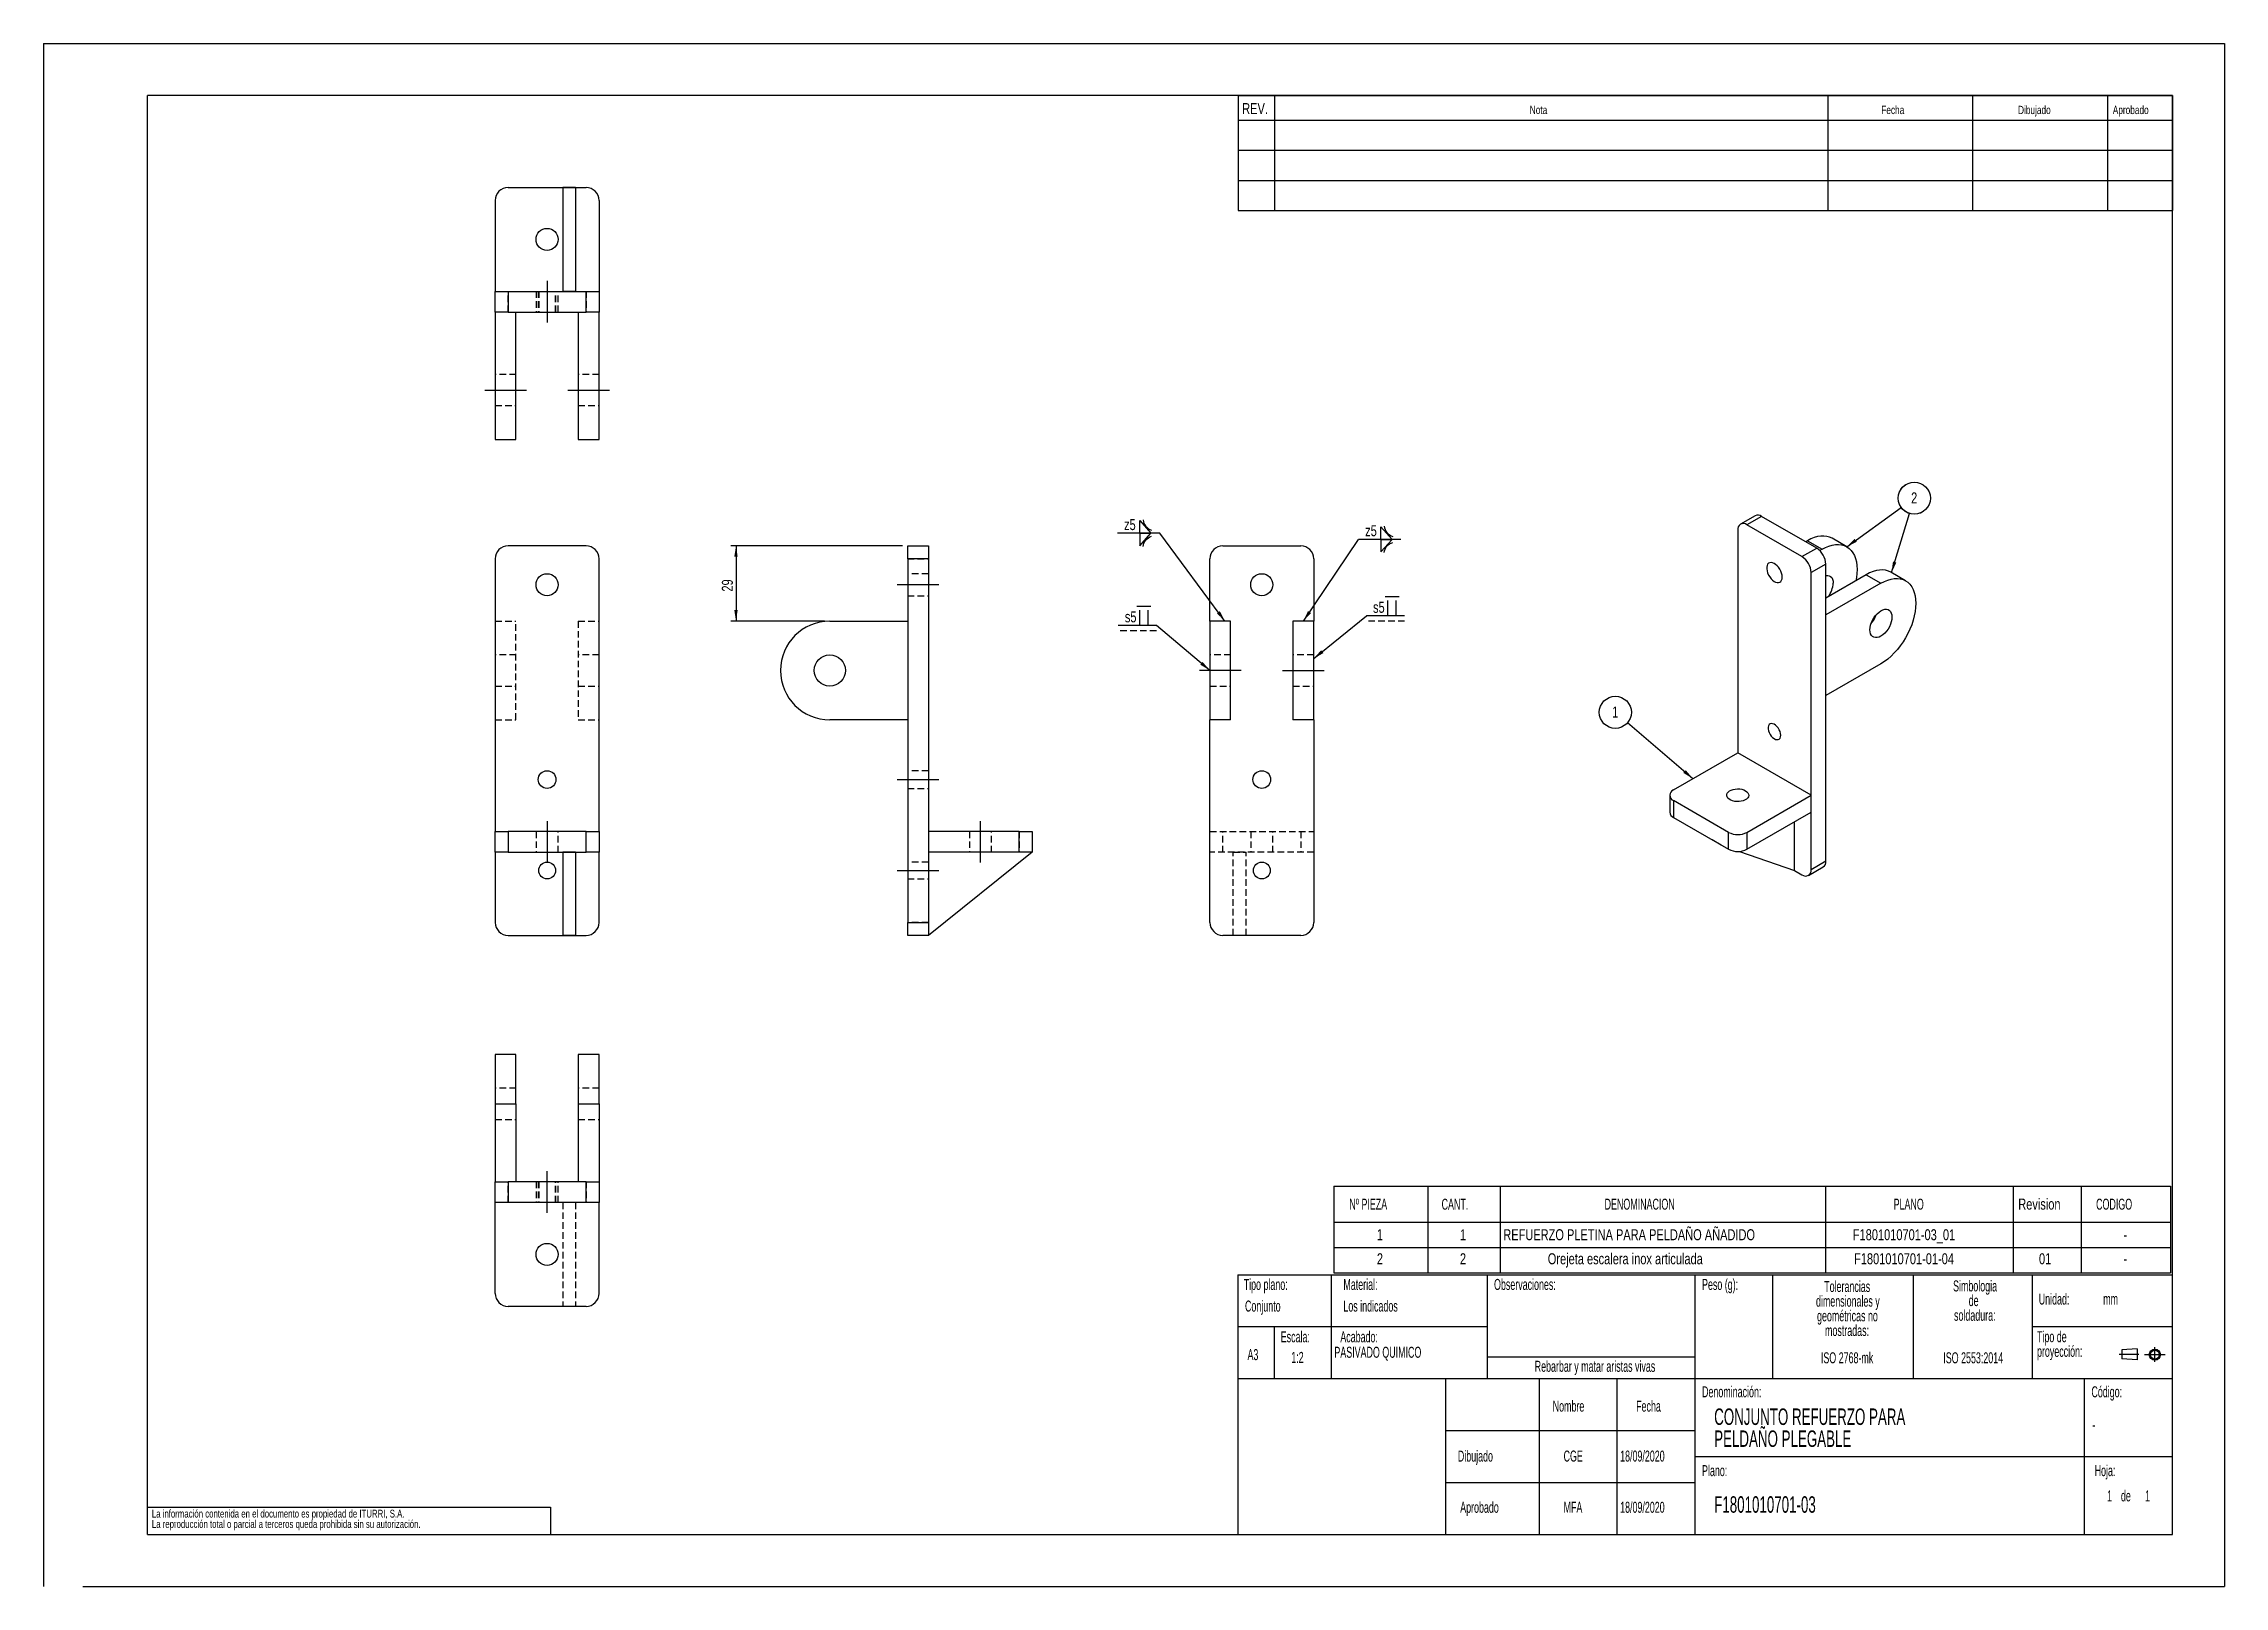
# Model space of a CAD drawing. Extents: x 0 to 420, y 0 to 297.
import ezdxf

# ---------------------------------------------------------------- set-up
doc = ezdxf.new("R2010")
doc.units = 0
doc.linetypes.add('CENTERX2', pattern=[20.32, 12.7, -2.54, 2.54, -2.54])
doc.linetypes.add('HIDDEN', pattern=[1.905, 1.27, -0.635])
doc.layers.get('0').update_dxf_attribs({"linetype": 'CONTINUOUS'})
doc.layers.add('FORMATO', color=7, linetype='CONTINUOUS')
doc.layers.add('SLD-0', color=179, linetype='CONTINUOUS')
doc.styles.add('SLDTEXTSTYLE0', font='TXT', dxfattribs={"width": 0.605})
doc.styles.add('SLDTEXTSTYLE1', font='TXT', dxfattribs={"width": 0.75})
doc.dimstyles.new('SLDDIMSTYLE0', dxfattribs={"dimtxt": 2.116667, "dimasz": 2.116667, "dimexe": 0, "dimexo": 0.0625, "dimgap": 0.529167, "dimtad": 1, "dimdec": 1, "dimlfac": 2, "dimrnd": 1e-09, "dimzin": 12, "dimtxsty": 'SLDTEXTSTYLE1', "dimsah": 1, "dimcen": 0.09, "dimazin": 3, "dimtfac": 1, "dimtdec": 1, "dimtofl": 0, "dimtmove": 0, "dimatfit": 3, "dimtolj": 1, "dimtzin": 12})
doc.dimstyles.new('SLDDIMSTYLE1', dxfattribs={"dimtxt": 0.18, "dimasz": 2.116667, "dimexe": 0, "dimexo": 0.0625, "dimgap": 0, "dimtad": 0, "dimtih": 1, "dimtoh": 1, "dimdec": 0, "dimrnd": 1e-09, "dimzin": 0, "dimtxsty": 'STANDARD', "dimsah": 1, "dimcen": 0.09, "dimazin": 3, "dimtfac": 2.116667, "dimtdec": 0, "dimtofl": 0, "dimtmove": 0, "dimatfit": 3, "dimtolj": 1, "dimtzin": 0})

# ---------------------------------------------------------------- blocks, each defined once
blk = doc.blocks.new('BLOQUE3')
at = {"color": 7, "linetype": 'CENTERX2'}
for p, q in [((397.92, 130.06), (394.8, 130.06)), ((398.88, 130.02), (402.16, 130.02)), ((400.52, 128.85), (400.52, 131.19))]:
    blk.add_line(p, q, dxfattribs=at)
at = {"color": 7, "linetype": 'CONTINUOUS'}
for p, q in [((397.68, 130.95), (395.23, 130.77)), ((395.23, 130.77), (395.23, 129.34)), ((397.68, 130.95), (397.68, 129.16)), ((397.68, 129.16), (395.23, 129.34))]:
    blk.add_line(p, q, dxfattribs=at)
for radius in [0.892, 0.713]:
    blk.add_circle((400.52, 130.02), radius, dxfattribs=at)
blk = doc.blocks.new('SW_NOTE_0')
at = {"layer": 'SLD-0', "color": 0, "attachment_point": 2, "style": 'SLDTEXTSTYLE0'}
for s, insert, char_height in [('dimensionales y', (7.54, -0.09), 2.1167), ('Tolerancias', (7.41, 2.73), 2.1167), ('geométricas no', (7.46, -2.92), 2.1167), ('mostradas:', (7.38, -5.74), 2.117)]:
    blk.add_mtext(s, dxfattribs=dict(at, insert=insert, char_height=char_height))
blk = doc.blocks.new('SW_NOTE_0_1')
at = {"layer": 'SLD-0', "color": 0, "attachment_point": 1, "style": 'SLDTEXTSTYLE0'}
for s, insert, char_height in [('Tipo de', (0, 2.73), 2.117), ('proyección:', (0, -0.09), 2.1167)]:
    blk.add_mtext(s, dxfattribs=dict(at, insert=insert, char_height=char_height))
blk = doc.blocks.new('SW_NOTE_0_2')
at = {"layer": 'SLD-0', "color": 0, "char_height": 2.117, "attachment_point": 2, "style": 'SLDTEXTSTYLE0'}
for s, insert in [('Simbologia', (7.11, 2.73)), ('de', (6.84, -0.09)), ('soldadura:', (7.06, -2.92))]:
    blk.add_mtext(s, dxfattribs=dict(at, insert=insert))
blk = doc.blocks.new('SW_NOTE_0_3')
at = {"layer": 'SLD-0', "color": 0, "char_height": 1.5, "attachment_point": 1, "style": 'SLDTEXTSTYLE1'}
for s, insert in [('La información contenida en el documento es propiedad de ITURRI, S.A.', (0, 1.93)), ('La reproducción total o parcial a terceros queda prohibida sin su autorización.', (0, -0.07))]:
    blk.add_mtext(s, dxfattribs=dict(at, insert=insert))
blk = doc.blocks.new('SW_NOTE_0_4')
at = {"layer": 'SLD-0', "color": 0, "char_height": 3.175, "attachment_point": 1, "style": 'SLDTEXTSTYLE0'}
for s, insert in [('CONJUNTO REFUERZO PARA', (0, 4.09)), ('PELDAÑO PLEGABLE', (0, -0.14))]:
    blk.add_mtext(s, dxfattribs=dict(at, insert=insert))
blk = doc.blocks.new('SW_TABLEANNOTATION_0')
at = {"layer": 'FORMATO', "color": 0}
for p, q in [((0, 0), (0, -6.9)), ((0, 0), (18.1, 0)), ((18.1, 0), (18.1, -6.9)), ((18.1, 0), (32, 0)), ((32, 0), (32, -6.9)), ((32, 0), (94.69, 0)), ((94.69, 0), (94.69, -6.9)), ((94.69, 0), (130.79, 0)), ((130.79, 0), (130.79, -6.9)), ((130.79, 0), (143.92, 0)), ((143.92, 0), (143.92, -6.9)), ((143.92, 0), (161.11, 0)), ((161.11, 0), (161.11, -6.9)), ((0, -6.9), (18.1, -6.9)), ((0, -6.9), (0, -11.78)), ((18.1, -6.9), (32, -6.9)), ((18.1, -6.9), (18.1, -11.78)), ((32, -6.9), (94.69, -6.9)), ((32, -6.9), (32, -11.78)), ((94.69, -6.9), (130.79, -6.9)), ((94.69, -6.9), (94.69, -11.78)), ((130.79, -6.9), (143.92, -6.9)), ((130.79, -6.9), (130.79, -11.78)), ((143.92, -6.9), (161.11, -6.9)), ((143.92, -6.9), (143.92, -11.78)), ((161.11, -6.9), (161.11, -11.78)), ((0, -11.78), (0, -16.67)), ((0, -11.78), (18.1, -11.78)), ((18.1, -11.78), (18.1, -16.67)), ((18.1, -11.78), (32, -11.78)), ((32, -11.78), (32, -16.67)), ((32, -11.78), (94.69, -11.78)), ((94.69, -11.78), (94.69, -16.67)), ((94.69, -11.78), (130.79, -11.78)), ((130.79, -11.78), (130.79, -16.67)), ((130.79, -11.78), (143.92, -11.78)), ((143.92, -11.78), (143.92, -16.67)), ((143.92, -11.78), (161.11, -11.78)), ((161.11, -11.78), (161.11, -16.67)), ((0, -16.67), (18.1, -16.67)), ((18.1, -16.67), (32, -16.67)), ((32, -16.67), (94.69, -16.67)), ((94.69, -16.67), (130.79, -16.67)), ((130.79, -16.67), (143.92, -16.67)), ((143.92, -16.67), (161.11, -16.67))]:
    blk.add_line(p, q, dxfattribs=at)
at = {"layer": 'FORMATO', "color": 0, "attachment_point": 1}
for s, insert, char_height, style in [('Nº PIEZA', (2.97, -2.4), 2.117, 'SLDTEXTSTYLE0'), ('CANT.', (20.74, -2.4), 2.117, 'SLDTEXTSTYLE0'), ('DENOMINACION', (52.13, -2.4), 2.1167, 'SLDTEXTSTYLE0'), ('PLANO', (107.8, -2.4), 2.117, 'SLDTEXTSTYLE0'), ('Revision', (131.8, -2.39), 2.117, 'SLDTEXTSTYLE1'), ('CODIGO', (146.79, -2.4), 2.117, 'SLDTEXTSTYLE0'), ('1', (8.27, -8.28), 2.12, 'SLDTEXTSTYLE1'), ('1', (24.27, -8.28), 2.12, 'SLDTEXTSTYLE1'), ('REFUERZO PLETINA PARA PELDAÑO AÑADIDO', (32.62, -8.28), 2.1167, 'SLDTEXTSTYLE1'), ('F1801010701-03_01', (99.94, -8.28), 2.1167, 'SLDTEXTSTYLE1'), ('-', (152.05, -8.28), 2.12, 'SLDTEXTSTYLE1'), ('2', (8.27, -12.91), 2.12, 'SLDTEXTSTYLE1'), ('2', (24.27, -12.91), 2.12, 'SLDTEXTSTYLE1'), ('Orejeta escalera inox articulada', (41.19, -12.91), 2.1167, 'SLDTEXTSTYLE1'), ('F1801010701-01-04', (100.18, -12.91), 2.1167, 'SLDTEXTSTYLE1'), ('01', (135.79, -12.91), 2.117, 'SLDTEXTSTYLE1'), ('-', (152.05, -12.91), 2.12, 'SLDTEXTSTYLE1')]:
    blk.add_mtext(s, dxfattribs=dict(at, insert=insert, char_height=char_height, style=style))
blk = doc.blocks.new('_D')
at = {"layer": 'FORMATO', "color": 7}
for p, q in [((165.41, 200.32), (132.35, 200.32)), ((133.35, 200.32), (133.35, 185.82)), ((150.41, 185.82), (132.35, 185.82))]:
    blk.add_line(p, q, dxfattribs=at)
for points in [[(133.35, 200.32), (133.02, 198.21), (133.67, 198.21)], [(133.35, 185.82), (133.67, 187.94), (133.02, 187.94)]]:
    blk.add_solid(points, dxfattribs=at)
at = {"layer": 'FORMATO', "color": 7, "insert": (130.62, 191.51), "char_height": 2.117, "attachment_point": 1, "rotation": 90, "style": 'SLDTEXTSTYLE1'}
blk.add_mtext('29', dxfattribs=at)
blk = doc.blocks.new('SW_NOTE_0_5')
at = {"layer": 'FORMATO', "color": 0}
blk.add_circle((-2.35, 2.01), 3.09, dxfattribs=at)
at = {"layer": 'FORMATO', "color": 0, "insert": (-2.37, 3.12), "char_height": 2.12, "attachment_point": 2, "style": 'SLDTEXTSTYLE1'}
blk.add_mtext('1', dxfattribs=at)
blk = doc.blocks.new('SW_NOTE_0_6')
at = {"layer": 'FORMATO', "color": 0}
blk.add_circle((0.91, 2.95), 3.09, dxfattribs=at)
at = {"layer": 'FORMATO', "color": 0, "insert": (0.88, 4.07), "char_height": 2.12, "attachment_point": 2, "style": 'SLDTEXTSTYLE1'}
blk.add_mtext('2', dxfattribs=at)
blk = doc.blocks.new('SW_NOTE_0_7')
at = {"layer": 'FORMATO', "color": 0}
blk.add_circle((2.51, 1.81), 3.09, dxfattribs=at)
at = {"layer": 'FORMATO', "color": 0, "insert": (2.49, 2.92), "char_height": 2.12, "attachment_point": 2, "style": 'SLDTEXTSTYLE1'}
blk.add_mtext('2', dxfattribs=at)
blk = doc.blocks.new('SW_SYMBOL_WELD_BUSQ')
at = {"layer": 'FORMATO', "color": 0}
for p, q in [((200, 0), (200, 1100)), ((800, 0), (800, 1100))]:
    blk.add_line(p, q, dxfattribs=at)
blk = doc.blocks.new('SW_SYMBOL_WLDSI_FLT')
at = {"layer": 'FORMATO', "color": 0}
blk.add_line((0, 0), (1000, 0), dxfattribs=at)
blk = doc.blocks.new('SW_WELDSYMBOL_0')
at = {"layer": 'FORMATO', "color": 0}
blk.add_line((0, 0), (-7.37, 0), dxfattribs=at)
at = {"layer": 'FORMATO', "color": 0, "linetype": 'HIDDEN'}
blk.add_line((0, -1), (-7.37, -1), dxfattribs=at)
at = {"layer": 'FORMATO', "color": 0, "xscale": 0.0027037109375, "yscale": 0.0027037109375, "zscale": 0.0027037109375}
for name, p in [('SW_SYMBOL_WLDSI_FLT', (-3.78, 3.73)), ('SW_SYMBOL_WELD_BUSQ', (-3.78, 0.01))]:
    blk.add_blockref(name, p, dxfattribs=at)
at = {"layer": 'FORMATO', "color": 0, "insert": (-6.09, 2.73), "char_height": 2.117, "attachment_point": 1, "style": 'SLDTEXTSTYLE1'}
blk.add_mtext('s5', dxfattribs=at)
blk = doc.blocks.new('SW_SYMBOL_WELD_FILL')
at = {"layer": 'FORMATO', "color": 0}
for p, q in [((100, 0), (100, 900)), ((100, 900), (900, 0)), ((100, 0), (900, 0))]:
    blk.add_line(p, q, dxfattribs=at)
blk = doc.blocks.new('SW_SYMBOL_WLDSI_FCNC')
at = {"layer": 'FORMATO', "color": 0}
blk.add_arc((1275, 1068.75), 900, 188, 252, dxfattribs=at)
blk = doc.blocks.new('SW_WELDSYMBOL_1')
at = {"layer": 'FORMATO', "color": 0}
blk.add_line((0, 0), (-8.15, 0), dxfattribs=at)
at = {"layer": 'FORMATO', "color": 0, "xscale": 0.0027037109375, "yscale": 0.0027037109375, "zscale": 0.0027037109375}
for name, p in [('SW_SYMBOL_WELD_FILL', (-4.12, 0.01)), ('SW_SYMBOL_WLDSI_FCNC', (-4.26, 0.01))]:
    blk.add_blockref(name, p, dxfattribs=at)
at = {"layer": 'FORMATO', "color": 0, "extrusion": (0, 0, -1), "xscale": 0.0027037109375, "yscale": 0.0027037109375, "zscale": 0.0027037109375, "rotation": 180}
for name, p in [('SW_SYMBOL_WELD_FILL', (4.12, 0.01)), ('SW_SYMBOL_WLDSI_FCNC', (4.26, 0.01))]:
    blk.add_blockref(name, p, dxfattribs=at)
at = {"layer": 'FORMATO', "color": 0, "insert": (-6.87, 2.73), "char_height": 2.117, "attachment_point": 1, "style": 'SLDTEXTSTYLE1'}
blk.add_mtext('z5', dxfattribs=at)
blk = doc.blocks.new('SW_WELDSYMBOL_2')
at = {"layer": 'FORMATO', "color": 0}
blk.add_line((7.37, 0), (0, 0), dxfattribs=at)
at = {"layer": 'FORMATO', "color": 0, "linetype": 'HIDDEN'}
blk.add_line((7.37, -1), (0, -1), dxfattribs=at)
at = {"layer": 'FORMATO', "color": 0, "xscale": 0.0027037109375, "yscale": 0.0027037109375, "zscale": 0.0027037109375}
for name, p in [('SW_SYMBOL_WLDSI_FLT', (3.59, 3.73)), ('SW_SYMBOL_WELD_BUSQ', (3.59, 0.01))]:
    blk.add_blockref(name, p, dxfattribs=at)
at = {"layer": 'FORMATO', "color": 0, "insert": (1.28, 2.73), "char_height": 2.117, "attachment_point": 1, "style": 'SLDTEXTSTYLE1'}
blk.add_mtext('s5', dxfattribs=at)
blk = doc.blocks.new('SW_WELDSYMBOL_3')
at = {"layer": 'FORMATO', "color": 0}
blk.add_line((8.15, 0), (0, 0), dxfattribs=at)
at = {"layer": 'FORMATO', "color": 0, "xscale": 0.0027037109375, "yscale": 0.0027037109375, "zscale": 0.0027037109375}
for name, p in [('SW_SYMBOL_WELD_FILL', (4.03, 0.01)), ('SW_SYMBOL_WLDSI_FCNC', (3.89, 0.01))]:
    blk.add_blockref(name, p, dxfattribs=at)
at = {"layer": 'FORMATO', "color": 0, "extrusion": (0, 0, -1), "xscale": 0.0027037109375, "yscale": 0.0027037109375, "zscale": 0.0027037109375, "rotation": 180}
for name, p in [('SW_SYMBOL_WELD_FILL', (-4.03, 0.01)), ('SW_SYMBOL_WLDSI_FCNC', (-3.89, 0.01))]:
    blk.add_blockref(name, p, dxfattribs=at)
at = {"layer": 'FORMATO', "color": 0, "insert": (1.28, 2.73), "char_height": 2.117, "attachment_point": 1, "style": 'SLDTEXTSTYLE1'}
blk.add_mtext('z5', dxfattribs=at)

msp = doc.modelspace()

# ---------------------------------------------------------------- linework, layer by layer
at = {"color": 7, "linetype": 'CONTINUOUS'}
for p, q in [((0, 297), (420, 297)), ((0, 297), (0, -0.001)), ((420, 297), (420, 0)), ((410, 287), (20, 287)), ((20, 10), (20, 287)), ((410, 10), (410, 287)), ((89.469, 269.312), (104.469, 269.312)), ((102.469, 269.312), (99.969, 269.312)), ((99.969, 269.312), (99.969, 249.312)), ((102.469, 269.312), (102.469, 249.312)), ((86.969, 266.812), (86.969, 249.312)), ((106.969, 266.812), (106.969, 249.312)), ((86.969, 245.312), (86.969, 249.312)), ((86.969, 249.312), (89.469, 249.312)), ((89.469, 249.312), (89.469, 245.312)), ((89.469, 249.312), (104.469, 249.312)), ((102.469, 249.312), (99.969, 249.312)), ((104.469, 245.312), (104.469, 249.312)), ((104.469, 249.312), (106.969, 249.312)), ((106.969, 249.312), (106.969, 245.312)), ((86.969, 245.312), (86.969, 230.312)), ((89.469, 245.312), (86.969, 245.312)), ((89.469, 245.312), (104.469, 245.312)), ((90.969, 230.312), (90.969, 245.312)), ((102.969, 245.312), (102.969, 230.312)), ((106.969, 245.312), (104.469, 245.312)), ((106.969, 230.312), (106.969, 245.312)), ((86.969, 230.312), (90.969, 230.312)), ((86.969, 230.312), (86.969, 220.812)), ((90.969, 220.812), (90.969, 230.312)), ((102.969, 230.312), (102.969, 220.812)), ((102.969, 230.312), (106.969, 230.312)), ((106.969, 220.812), (106.969, 230.312)), ((86.969, 220.812), (90.969, 220.812)), ((102.969, 220.812), (106.969, 220.812)), ((329.621, 206.114), (326.793, 204.482)), ((330.871, 205.991), (328.043, 204.358)), ((341.478, 199.868), (330.871, 205.991)), ((326.275, 203.337), (326.275, 160.469)), ((338.649, 198.235), (328.043, 204.358)), ((347.288, 200.132), (344.459, 201.765)), ((86.969, 197.823), (86.969, 145.323)), ((104.469, 200.323), (89.469, 200.323)), ((106.969, 145.323), (106.969, 197.823)), ((166.412, 197.823), (166.412, 200.323)), ((166.412, 200.323), (170.412, 200.323)), ((170.412, 197.823), (166.412, 197.823)), ((166.412, 197.823), (166.412, 127.823)), ((170.412, 200.323), (170.412, 197.823)), ((170.412, 197.823), (170.412, 127.823)), ((224.612, 185.823), (224.612, 197.823)), ((227.112, 200.323), (242.112, 200.323)), ((244.612, 197.823), (244.612, 185.823)), ((338.649, 198.235), (341.478, 199.868)), ((339.71, 201.294), (339.358, 201.091)), ((339.71, 201.294), (342.538, 199.662)), ((342.538, 199.662), (342.08, 199.397)), ((343.245, 196.806), (340.417, 195.173)), ((340.417, 138.015), (340.417, 195.173)), ((343.245, 139.648), (343.245, 196.806)), ((351.023, 194.763), (343.245, 190.273)), ((351.023, 194.763), (353.852, 193.13)), ((358.602, 193.601), (355.773, 195.233)), ((353.852, 193.13), (343.245, 187.007)), ((151.412, 185.823), (166.412, 185.823)), ((166.412, 185.823), (166.412, 166.823)), ((228.612, 185.823), (224.612, 185.823)), ((224.612, 185.823), (224.612, 166.823)), ((228.612, 166.823), (228.612, 185.823)), ((244.612, 185.823), (240.612, 185.823)), ((240.612, 185.823), (240.612, 166.823)), ((244.612, 166.823), (244.612, 185.823)), ((343.245, 171.493), (343.245, 187.007)), ((353.852, 177.616), (343.245, 171.493)), ((166.412, 166.823), (151.412, 166.823)), ((228.612, 166.823), (224.612, 166.823)), ((224.612, 127.823), (224.612, 166.823)), ((244.612, 166.823), (240.612, 166.823)), ((244.612, 166.823), (244.612, 127.823)), ((313.9, 153.325), (326.275, 160.469)), ((340.417, 152.305), (326.275, 160.469)), ((313.168, 152.305), (313.168, 149.038)), ((324.507, 145.161), (313.9, 151.284)), ((313.9, 151.284), (313.9, 148.018)), ((328.043, 145.161), (340.417, 152.305)), ((340.417, 149.038), (340.417, 152.305)), ((313.9, 148.018), (324.507, 141.895)), ((328.043, 141.895), (340.417, 149.038)), ((337.235, 137.811), (337.235, 147.201)), ((86.969, 141.323), (86.969, 145.323)), ((86.969, 145.323), (89.469, 145.323)), ((89.469, 145.323), (89.469, 141.323)), ((104.469, 145.323), (89.469, 145.323)), ((104.469, 141.323), (104.469, 145.323)), ((104.469, 145.323), (106.969, 145.323)), ((106.969, 145.323), (106.969, 141.323)), ((187.912, 145.323), (170.412, 145.323)), ((170.412, 145.323), (170.412, 141.323)), ((187.912, 141.323), (187.912, 145.323)), ((187.912, 145.323), (190.412, 145.323)), ((190.412, 145.323), (190.412, 141.323)), ((323.093, 142.711), (321.325, 143.732)), ((324.507, 141.895), (324.507, 145.161)), ((328.043, 145.161), (328.043, 141.895)), ((86.969, 141.323), (86.969, 127.823)), ((89.469, 141.323), (86.969, 141.323)), ((89.469, 141.323), (104.469, 141.323)), ((102.469, 141.323), (99.969, 141.323)), ((99.969, 141.323), (99.969, 125.323)), ((102.469, 141.323), (102.469, 125.323)), ((106.969, 141.323), (104.469, 141.323)), ((106.969, 127.823), (106.969, 141.323)), ((187.912, 141.323), (170.412, 141.323)), ((190.412, 141.323), (170.412, 125.323)), ((190.412, 141.323), (187.912, 141.323)), ((326.627, 141.487), (337.235, 137.811)), ((340.417, 138.015), (343.245, 139.648)), ((337.235, 137.811), (338.649, 136.994)), ((339.899, 136.87), (342.727, 138.503)), ((166.412, 127.823), (170.412, 127.823)), ((166.412, 125.323), (166.412, 127.823)), ((170.412, 127.823), (170.412, 125.323)), ((89.469, 125.323), (104.469, 125.323)), ((102.469, 125.323), (99.969, 125.323)), ((170.412, 125.323), (166.412, 125.323)), ((242.112, 125.323), (227.112, 125.323)), ((90.969, 102.404), (86.969, 102.404)), ((86.969, 102.404), (86.969, 92.904)), ((90.969, 92.904), (90.969, 102.404)), ((106.969, 102.404), (102.969, 102.404)), ((102.969, 102.404), (102.969, 92.904)), ((106.969, 92.904), (106.969, 102.404)), ((86.969, 92.904), (90.969, 92.904)), ((86.969, 92.904), (86.969, 77.904)), ((90.969, 92.904), (90.969, 77.904)), ((102.969, 92.904), (106.969, 92.904)), ((102.969, 92.904), (102.969, 77.904)), ((106.969, 92.904), (106.969, 77.904)), ((86.969, 73.904), (86.969, 77.904)), ((86.969, 77.904), (89.469, 77.904)), ((89.469, 77.904), (89.469, 73.904)), ((104.469, 77.904), (89.469, 77.904)), ((104.469, 73.904), (104.469, 77.904)), ((104.469, 77.904), (106.969, 77.904)), ((106.969, 77.904), (106.969, 73.904)), ((89.469, 73.904), (86.969, 73.904)), ((86.969, 56.404), (86.969, 73.904)), ((104.469, 73.904), (89.469, 73.904)), ((106.969, 73.904), (104.469, 73.904)), ((106.969, 56.404), (106.969, 73.904)), ((230, 60), (410, 60)), ((230, 60), (230, 10)), ((104.469, 53.904), (89.469, 53.904)), ((20, 10), (410, 10)), ((7.531, 0), (420, 0))]:
    msp.add_line(p, q, dxfattribs=at)
at = {"color": 7, "linetype": 'HIDDEN'}
for p, q in [((89.469, 245.312), (89.469, 249.312)), ((94.844, 249.312), (94.844, 245.312)), ((95.269, 249.312), (95.269, 245.312)), ((95.344, 249.312), (95.344, 245.312)), ((98.594, 245.312), (98.594, 249.312)), ((98.669, 245.312), (98.669, 249.312)), ((99.094, 245.312), (99.094, 249.312)), ((104.469, 249.312), (104.469, 245.312)), ((90.969, 233.312), (86.969, 233.312)), ((106.969, 233.312), (102.969, 233.312)), ((86.969, 230.312), (90.969, 230.312)), ((86.969, 227.312), (90.969, 227.312)), ((102.969, 230.312), (106.969, 230.312)), ((102.969, 227.312), (106.969, 227.312)), ((166.412, 197.823), (170.412, 197.823)), ((170.412, 194.948), (166.412, 194.948)), ((166.412, 190.698), (170.412, 190.698)), ((86.969, 185.823), (90.969, 185.823)), ((90.969, 166.823), (90.969, 185.823)), ((102.969, 185.823), (106.969, 185.823)), ((102.969, 185.823), (102.969, 166.823)), ((90.969, 179.323), (86.969, 179.323)), ((106.969, 179.323), (102.969, 179.323)), ((228.612, 179.323), (224.612, 179.323)), ((244.612, 179.323), (240.612, 179.323)), ((86.969, 173.323), (90.969, 173.323)), ((102.969, 173.323), (106.969, 173.323)), ((224.612, 173.323), (228.612, 173.323)), ((240.612, 173.323), (244.612, 173.323)), ((86.969, 166.823), (90.969, 166.823)), ((102.969, 166.823), (106.969, 166.823)), ((170.412, 157.023), (166.412, 157.023)), ((166.412, 153.623), (170.412, 153.623)), ((94.844, 145.323), (94.844, 141.323)), ((99.094, 141.323), (99.094, 145.323)), ((178.287, 145.323), (178.287, 141.323)), ((182.537, 141.323), (182.537, 145.323)), ((187.912, 145.323), (187.912, 141.323)), ((224.612, 145.323), (244.612, 145.323)), ((227.112, 141.323), (227.112, 145.323)), ((232.487, 145.323), (232.487, 141.323)), ((236.737, 141.323), (236.737, 145.323)), ((242.112, 145.323), (242.112, 141.323)), ((170.412, 139.448), (166.412, 139.448)), ((244.612, 141.323), (224.612, 141.323)), ((229.112, 125.323), (229.112, 141.323)), ((229.112, 141.323), (231.612, 141.323)), ((231.612, 125.323), (231.612, 141.323)), ((166.412, 136.198), (170.412, 136.198)), ((170.412, 127.823), (166.412, 127.823)), ((90.969, 95.904), (86.969, 95.904)), ((86.969, 92.904), (90.969, 92.904)), ((106.969, 95.904), (102.969, 95.904)), ((102.969, 92.904), (106.969, 92.904)), ((86.969, 89.904), (90.969, 89.904)), ((102.969, 89.904), (106.969, 89.904)), ((89.469, 73.904), (89.469, 77.904)), ((94.844, 77.904), (94.844, 73.904)), ((95.269, 77.904), (95.269, 73.904)), ((95.344, 77.904), (95.344, 73.904)), ((98.594, 73.904), (98.594, 77.904)), ((98.669, 73.904), (98.669, 77.904)), ((99.094, 73.904), (99.094, 77.904)), ((104.469, 77.904), (104.469, 73.904)), ((99.969, 73.904), (99.969, 53.904)), ((102.469, 73.904), (102.469, 53.904))]:
    msp.add_line(p, q, dxfattribs=at)
at = {"color": 7, "linetype": 'CONTINUOUS', "flags": 128}
for points in [[(344.459, 201.765), (343.971, 201.994), (343.442, 202.142), (342.876, 202.207), (342.28, 202.188), (341.66, 202.086), (341.02, 201.902), (340.368, 201.637), (339.71, 201.294)], [(342.538, 199.662), (343.197, 200.004), (343.849, 200.269), (344.488, 200.453), (345.109, 200.555), (345.705, 200.574), (346.27, 200.509), (346.8, 200.361), (347.288, 200.132), (347.731, 199.823), (348.124, 199.438), (348.463, 198.981), (348.744, 198.456), (348.966, 197.867), (349.127, 197.221), (349.223, 196.524), (349.256, 195.782), (349.223, 195.003), (349.127, 194.195), (349.019, 193.606)], [(334.848, 194.305), (334.818, 194.672), (334.727, 195.059), (334.579, 195.452), (334.381, 195.832), (334.141, 196.186), (333.868, 196.498), (333.573, 196.756), (333.27, 196.949), (332.969, 197.069), (332.684, 197.112), (332.426, 197.075), (332.206, 196.961), (332.032, 196.773), (331.912, 196.519), (331.851, 196.211), (331.851, 195.86), (331.912, 195.48), (332.032, 195.089), (332.206, 194.7), (332.426, 194.331), (332.684, 193.996), (332.969, 193.71), (333.27, 193.483), (333.573, 193.326), (333.868, 193.244), (334.141, 193.241), (334.381, 193.317), (334.579, 193.469), (334.727, 193.691), (334.818, 193.973), (334.848, 194.305)], [(343.245, 194.622), (343.264, 194.625), (343.599, 194.638), (343.902, 194.568), (344.163, 194.417), (344.375, 194.19), (344.532, 193.893), (344.627, 193.536), (344.66, 193.129)], [(355.773, 195.233), (355.285, 195.462), (354.756, 195.61), (354.19, 195.675), (353.594, 195.657), (352.973, 195.555), (352.334, 195.371), (351.682, 195.106), (351.023, 194.763)], [(353.852, 193.13), (354.51, 193.473), (355.162, 193.738), (355.802, 193.922), (356.423, 194.024), (357.019, 194.042), (357.584, 193.977), (358.113, 193.83), (358.602, 193.6), (359.045, 193.292), (359.437, 192.907), (359.776, 192.45), (360.058, 191.924), (360.28, 191.336), (360.44, 190.69), (360.537, 189.993), (360.569, 189.251), (360.537, 188.472), (360.44, 187.663), (360.28, 186.832), (360.058, 185.987), (359.776, 185.137), (359.437, 184.288), (359.045, 183.45), (358.602, 182.63), (358.113, 181.837), (357.584, 181.078), (357.019, 180.36), (356.423, 179.691), (355.802, 179.076), (355.162, 178.522), (354.51, 178.034), (353.852, 177.616)], [(355.973, 186.598), (355.941, 186.154), (355.845, 185.686), (355.689, 185.209), (355.477, 184.737), (355.215, 184.284), (354.913, 183.864), (354.577, 183.49), (354.22, 183.173), (353.852, 182.924), (353.484, 182.748), (353.126, 182.652), (352.791, 182.639), (352.488, 182.71), (352.227, 182.86), (352.015, 183.088), (351.859, 183.385), (351.763, 183.742), (351.731, 184.149), (351.763, 184.593), (351.859, 185.06), (352.015, 185.537), (352.227, 186.01), (352.488, 186.463), (352.791, 186.882), (353.126, 187.256), (353.484, 187.573), (353.852, 187.823), (354.22, 187.998), (354.577, 188.094), (354.913, 188.107), (355.215, 188.037), (355.477, 187.886), (355.689, 187.659), (355.845, 187.362), (355.941, 187.005), (355.973, 186.598)], [(334.548, 163.858), (334.515, 164.197), (334.42, 164.555), (334.267, 164.913), (334.064, 165.251), (333.822, 165.552), (333.555, 165.799), (333.276, 165.978), (333.001, 166.081), (332.745, 166.101), (332.521, 166.038), (332.341, 165.895), (332.216, 165.679), (332.152, 165.402), (332.152, 165.08), (332.216, 164.729), (332.341, 164.369), (332.521, 164.019), (332.745, 163.697), (333.001, 163.421), (333.276, 163.207), (333.555, 163.064), (333.822, 163.003), (334.064, 163.024), (334.267, 163.128), (334.42, 163.309), (334.515, 163.557), (334.548, 163.858)], [(327.777, 153.172), (328.049, 152.98), (328.248, 152.76), (328.366, 152.521), (328.399, 152.273), (328.345, 152.027), (328.206, 151.792), (327.988, 151.578), (327.699, 151.394), (327.353, 151.247), (326.962, 151.144), (326.543, 151.088), (326.113, 151.081), (325.69, 151.125), (325.291, 151.217), (324.932, 151.354), (324.628, 151.529), (324.391, 151.737), (324.232, 151.967), (324.156, 152.211), (324.167, 152.46), (324.264, 152.701), (324.443, 152.927), (324.698, 153.127), (325.017, 153.293), (325.388, 153.419), (325.794, 153.5), (326.221, 153.531), (326.65, 153.512), (327.063, 153.444), (327.444, 153.329), (327.777, 153.172)]]:
    msp.add_lwpolyline(points, dxfattribs=at)
at = {"color": 7, "linetype": 'CONTINUOUS'}
for centre, radius in [((96.969, 259.312), 2.125), ((96.969, 192.823), 2.125), ((234.612, 192.823), 2.125), ((151.412, 176.323), 3), ((96.969, 155.323), 1.7), ((234.612, 155.323), 1.7), ((96.969, 137.823), 1.625), ((234.612, 137.823), 1.625), ((96.969, 63.904), 2.125)]:
    msp.add_circle(centre, radius, dxfattribs=at)
for centre, radius, start, end in [((89.469, 266.812), 2.5, 90, 180), ((104.469, 266.812), 2.5, 0, 90), ((330.139, 204.968), 1.257, 54.38242, 114.30712), ((327.352, 203.512), 1.092, 50.79671, 189.21404), ((89.469, 197.823), 2.5, 90, 180), ((104.469, 197.823), 2.5, 0, 90), ((227.112, 197.823), 2.5, 90, 180), ((242.112, 197.823), 2.5, 0, 90), ((336.579, 194.998), 3.842, 2.60548, 57.39452), ((339.407, 196.631), 3.842, 2.60548, 57.39452), ((340.111, 193.328), 4.553, 322.29093, 357.50089), ((151.412, 176.323), 9.5, 90, 270), ((348.146, 188.667), 5.056, 318.58766, 341.41771), ((314.288, 152.305), 1.092, 110.78342, 249.21658), ((314.419, 149.163), 1.257, 185.6948, 245.62534), ((326.275, 148.573), 3.843, 242.60967, 297.39033), ((326.275, 145.307), 3.843, 242.60967, 297.39033), ((342.056, 139.496), 1.199, 304.05635, 7.25583), ((339.339, 137.84), 1.092, 230.79671, 9.21404), ((89.469, 127.823), 2.5, 180, 270), ((104.469, 127.823), 2.5, 270, 0), ((227.112, 127.823), 2.5, 180, 270), ((242.112, 127.823), 2.5, 270, 0), ((89.469, 56.404), 2.5, 180, 270), ((104.469, 56.404), 2.5, 270, 0)]:
    msp.add_arc(centre, radius, start, end, dxfattribs=at)
at = {"layer": 'FORMATO'}
for p, q in [((230.091, 287), (410, 287)), ((230.091, 287), (230.091, 264.866)), ((237.034, 287), (237.034, 264.866)), ((343.657, 287), (343.657, 264.866)), ((371.462, 287), (371.462, 264.866)), ((397.513, 287), (397.513, 264.866)), ((410, 287), (410, 264.866)), ((230.091, 282.266), (410, 282.266)), ((230.091, 276.466), (410, 276.466)), ((230.091, 270.666), (410, 270.666)), ((230.091, 264.866), (410, 264.866))]:
    msp.add_line(p, q, dxfattribs=at)
at = {"layer": 'FORMATO', "color": 7, "linetype": 'CENTERX2'}
for p, q in [((96.969, 251.312), (96.969, 243.312)), ((84.969, 230.312), (92.969, 230.312)), ((100.969, 230.312), (108.969, 230.312)), ((172.412, 192.823), (164.412, 192.823)), ((230.612, 176.323), (222.612, 176.323)), ((238.612, 176.323), (246.612, 176.323)), ((164.412, 155.323), (172.412, 155.323)), ((96.969, 147.323), (96.969, 139.323)), ((180.412, 139.323), (180.412, 147.323)), ((164.412, 137.823), (172.412, 137.823)), ((96.969, 71.904), (96.969, 79.904))]:
    msp.add_line(p, q, dxfattribs=at)
at = {"layer": 'SLD-0'}
for p, q in [((248, 60), (248, 40)), ((278, 60), (278, 40)), ((318, 60), (318, 40)), ((333, 60), (333, 40)), ((360.082, 60), (360.082, 40)), ((383, 60), (383, 40)), ((230, 50), (248, 50)), ((237, 50), (237, 40)), ((248, 50), (278, 50)), ((383, 50), (410, 50)), ((278, 44.158), (318, 44.158)), ((230, 40), (410, 40)), ((270, 40), (270, 10)), ((288, 40), (288, 10)), ((303, 40), (303, 10)), ((318, 40), (318, 10)), ((393, 40), (393, 10)), ((270, 30), (318, 30)), ((318, 25), (393, 25)), ((393, 25), (410, 25)), ((270, 20), (318, 20)), ((20.002, 15.245), (97.629, 15.245)), ((97.629, 15.245), (97.629, 10))]:
    msp.add_line(p, q, dxfattribs=at)

# ---------------------------------------------------------------- block references
at = {"color": 7, "linetype": 'CONTINUOUS', "xscale": 1.2, "yscale": 1.2, "zscale": 1.2}
msp.add_blockref('BLOQUE3', (-74.011, -111.408), dxfattribs=at)
at = {"layer": 'FORMATO', "color": 7}
for name, p in [('SW_NOTE_0_6', (359.371, 206.536)), ('SW_NOTE_0_7', (357.769, 207.684)), ('SW_WELDSYMBOL_1', (214.957, 202.734)), ('SW_WELDSYMBOL_3', (253.241, 201.557)), ('SW_WELDSYMBOL_2', (254.758, 186.811)), ('SW_WELDSYMBOL_0', (214.331, 184.974)), ('SW_NOTE_0_5', (305.053, 166.256))]:
    msp.add_blockref(name, p, dxfattribs=at)
at = {"layer": 'FORMATO'}
msp.add_blockref('SW_TABLEANNOTATION_0', (248.502, 77.034), dxfattribs=at)
at = {"layer": 'SLD-0'}
for name, p in [('SW_NOTE_0', (339.945, 56.056)), ('SW_NOTE_0_2', (364.873, 56.166)), ('SW_NOTE_0_1', (383.914, 46.391)), ('SW_NOTE_0_4', (321.739, 30.157)), ('SW_NOTE_0_3', (20.838, 12.819))]:
    msp.add_blockref(name, p, dxfattribs=at)

# ---------------------------------------------------------------- texts
at = {"layer": 'FORMATO', "attachment_point": 1, "style": 'SLDTEXTSTYLE1'}
for s, insert, char_height in [('REV.', (230.836, 285.552), 2.1167), ('Nota', (286.224, 285.026), 1.5875), ('Fecha', (353.926, 285.026), 1.5875), ('Dibujado', (380.261, 285.026), 1.5875), ('Aprobado', (398.51, 285.026), 1.5875)]:
    msp.add_mtext(s, dxfattribs=dict(at, insert=insert, char_height=char_height))
at = {"layer": 'SLD-0', "style": 'SLDTEXTSTYLE0'}
for s, insert, char_height, attachment_point in [('Tipo plano:', (231.129, 59.181), 2.11667, 1), ('Material:', (250.33, 59.181), 2.1167, 1), ('Observaciones:', (279.339, 59.181), 2.11667, 1), ('Peso (g):', (319.403, 59.181), 2.1167, 1), ('Conjunto', (231.377, 55.019), 2.1167, 1), ('Los indicados', (250.33, 55.019), 2.11667, 1), ('Unidad:', (384.246, 56.371), 2.1167, 1), ('mm', (396.662, 56.371), 2.1167, 1), ('Escala:', (238.263, 49.101), 2.1167, 1), ('Acabado:', (249.738, 49.101), 2.1167, 1), ('A3', (231.859, 45.674), 2.1167, 1), ('1:2', (240.29, 45.135), 2.1167, 1), ('PASIVADO QUIMICO', (248.595, 46.127), 2.11667, 1), ('Rebarbar y matar aristas vivas', (298.785, 43.424), 2.11667, 2), ('ISO 2768-mk', (347.337, 45.06), 2.11667, 2), ('ISO 2553:2014', (371.625, 45.06), 2.11667, 2), ('Denominación:', (319.403, 38.514), 2.11667, 1), ('Código:', (394.398, 38.514), 2.1167, 1), ('Nombre', (290.638, 35.755), 2.1167, 1), ('Fecha', (306.708, 35.755), 2.1167, 1), ('-', (394.586, 32.193), 2.117, 1), ('Dibujado', (272.373, 26.14), 2.1167, 1), ('CGE', (292.735, 26.14), 2.1167, 1), ('18/09/2020', (303.629, 26.14), 2.1167, 1), ('Plano:', (319.403, 23.338), 2.1167, 1), ('Hoja:', (395.014, 23.338), 2.1167, 1), ('F1801010701-03', (321.739, 17.347), 3.175, 1), ('1', (397.413, 18.475), 2.117, 1), ('1', (397.413, 18.475), 2.117, 1), ('de', (400.078, 18.475), 2.1167, 1), ('de', (400.078, 18.475), 2.1167, 1), ('1', (404.731, 18.475), 2.117, 1), ('1', (404.731, 18.475), 2.117, 1), ('Aprobado', (272.825, 16.282), 2.1167, 1), ('MFA', (292.735, 16.282), 2.1167, 1), ('18/09/2020', (303.629, 16.282), 2.1167, 1)]:
    msp.add_mtext(s, dxfattribs=dict(at, insert=insert, char_height=char_height, attachment_point=attachment_point))

# ---------------------------------------------------------------- dimensions: what is measured, and where the dimension line sits
at = {"layer": 'FORMATO', "color": 7}
dim = msp.add_linear_dim(base=(133.346, 185.823), p1=(166.412, 200.323), p2=(151.412, 185.823), angle=90, dimstyle='SLDDIMSTYLE0', dxfattribs=at)
dim.commit()
dim.dimension.update_dxf_attribs({"geometry": '_D', "text_midpoint": (133.346, 193.073), "dimtype": 160})

# ---------------------------------------------------------------- leaders
for points in [[(347.288, 200.132), (357.769, 207.684)], [(355.886, 195.169), (359.371, 206.536)], [(227.516, 185.823), (214.957, 202.734)], [(242.62, 185.823), (253.241, 201.557)], [(224.612, 176.339), (214.331, 184.974)], [(244.612, 178.617), (254.758, 186.811)], [(317.647, 155.488), (305.053, 166.256)]]:
    msp.add_leader(points, dimstyle='SLDDIMSTYLE1', dxfattribs=at)

doc.saveas('drawing.dxf')
